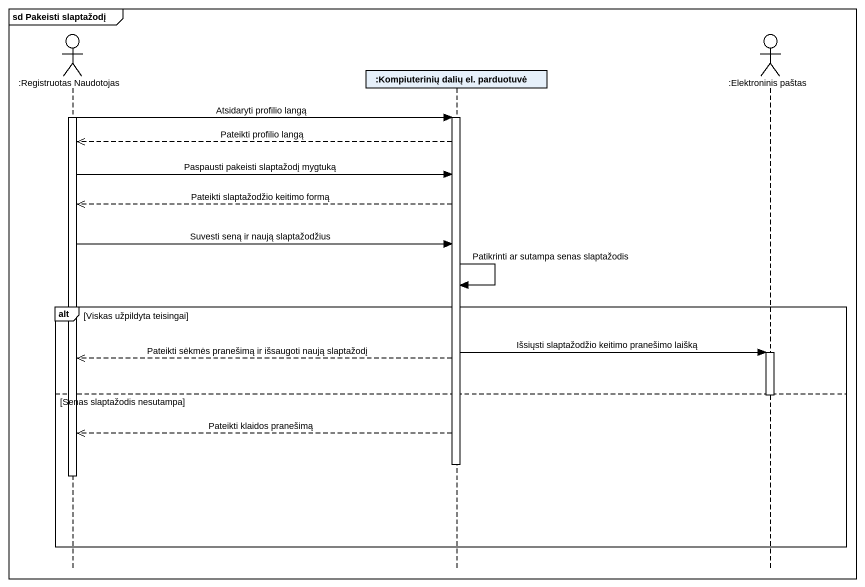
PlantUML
@startuml
mainframe sd Pakeisti slaptažodį
hide footbox
actor ":Registruotas Naudotojas" as Registruotas_Naudotojas
participant ":Kompiuterinių dalių el. parduotuvė" as Kompiuterinių_dalių_el
actor ":Elektroninis paštas" as Elektroninis_paštas

activate Registruotas_Naudotojas
Registruotas_Naudotojas -> Kompiuterinių_dalių_el : Atsidaryti profilio langą
activate Kompiuterinių_dalių_el
Kompiuterinių_dalių_el -->> Registruotas_Naudotojas : Pateikti profilio langą
Registruotas_Naudotojas -> Kompiuterinių_dalių_el : Paspausti pakeisti slaptažodį mygtuką
Kompiuterinių_dalių_el -->> Registruotas_Naudotojas : Pateikti slaptažodžio keitimo formą
Registruotas_Naudotojas -> Kompiuterinių_dalių_el : Suvesti seną ir naują slaptažodžius
Kompiuterinių_dalių_el -> Kompiuterinių_dalių_el : Patikrinti ar sutampa senas slaptažodis
alt Viskas užpildyta teisingai
  Kompiuterinių_dalių_el -> Elektroninis_paštas : Išsiųsti slaptažodžio keitimo pranešimo laišką
  activate Elektroninis_paštas
  Kompiuterinių_dalių_el -->> Registruotas_Naudotojas : Pateikti sėkmės pranešimą ir išsaugoti naują slaptažodį
else Senas slaptažodis nesutampa
  deactivate Elektroninis_paštas
  Kompiuterinių_dalių_el -->> Registruotas_Naudotojas : Pateikti klaidos pranešimą
  deactivate Kompiuterinių_dalių_el
  deactivate Registruotas_Naudotojas
end
@enduml
